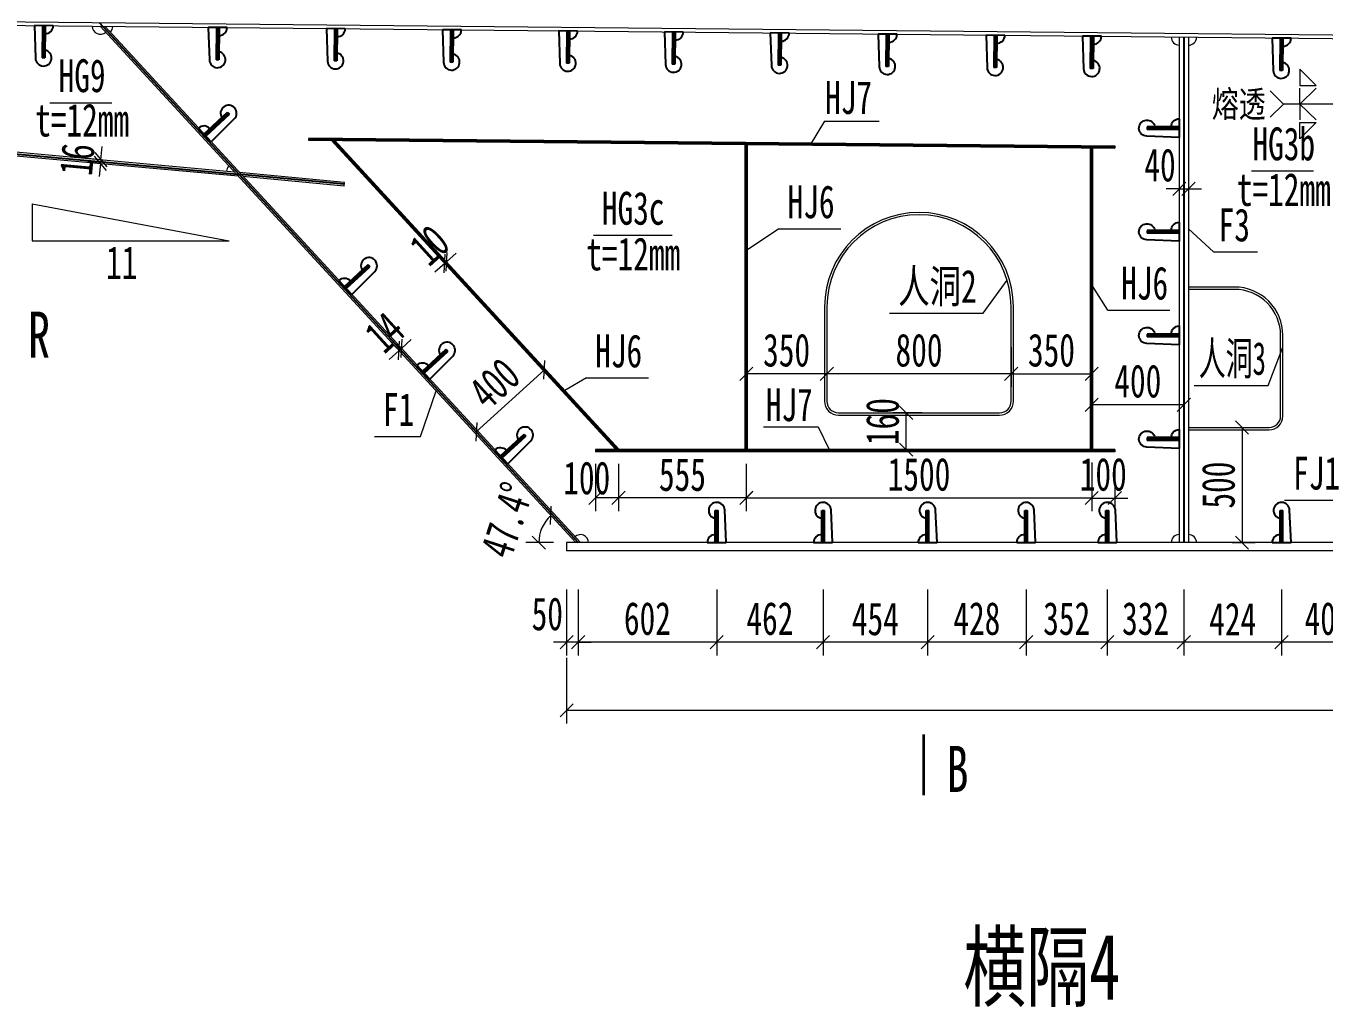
# Model space of a CAD drawing. Header units: millimetres. Extents: x -89049 to 410567, y -307459 to -100425.
# Drawn here: x 153145 to 158782, y -120466 to -116205 of the extents above; entities that cross this region are included whole.
import ezdxf
from ezdxf.enums import TextEntityAlignment as Align

# ---------------------------------------------------------------- set-up
doc = ezdxf.new("R2010")
doc.units = ezdxf.units.MM
doc.layers.get('Defpoints').update_dxf_attribs({"color": 8})
for name, color, linetype, lineweight in [('Dim', 4, 'Continuous', 15), ('文字', 7, 'Continuous', 15), ('标注线及字体', 2, 'Continuous', 15), ('粗线', 3, 'Continuous', 35), ('细实线', 4, 'Continuous', 15), ('钢板粗线', 1, 'Continuous', 25), ('钢板细线', 6, 'Continuous', 15)]:
    doc.layers.add(name, color=color, linetype=linetype, lineweight=lineweight)
doc.layers.add('Text', color=4, linetype='Continuous')
doc.styles.add('111', font='', dxfattribs={"width": 0.7})
doc.styles.add('BM_Dim', font='', dxfattribs={"width": 0.85})
doc.styles.add('SMEDI', font='', dxfattribs={"width": 0.75})
doc.styles.get('111').set_extended_font_data('仿宋_GB2312')
doc.styles.get('BM_Dim').set_extended_font_data('仿宋_GB2312')
doc.styles.get('SMEDI').set_extended_font_data('仿宋_GB2312')
doc.dimstyles.new('200', dxfattribs={"dimscale": 0, "dimtxt": 2.5, "dimasz": 1, "dimexe": 1, "dimexo": 1, "dimgap": 0.6, "dimtad": 1, "dimdec": 0, "dimdsep": 46, "dimtxsty": '111', "dimblk": 'OBLIQUE', "dimcen": 0, "dimclrd": 4, "dimclre": 4, "dimclrt": 4, "dimadec": 1, "dimazin": 2, "dimtfac": 1, "dimtdec": 0, "dimtix": 1, "dimtmove": 2, "dimatfit": 3, "dimfxl": 4, "dimfxlon": 1, "dimtolj": 1, "dimlwd": -1, "dimlwe": -1, "dimarcsym": 0})

# ---------------------------------------------------------------- blocks, each defined once
blk = doc.blocks.new('_Oblique')
at = {"color": 0, "linetype": 'ByBlock', "lineweight": -2}
blk.add_line((-0.5, -0.5), (0.5, 0.5), dxfattribs=at)
blk = doc.blocks.new('*D247')
at = {"layer": 'Defpoints', "color": 0, "transparency": 16777216}
for p in [(158173, -118449.1), (158597.1, -118449.1), (158173, -118881.4)]:
    blk.add_point(p, dxfattribs=at)
at = {"layer": '细实线', "color": 4, "transparency": 16777216}
for p, q in [((158173, -118652.8), (158173, -118938.5)), ((158597.1, -118652.8), (158597.1, -118938.5)), ((158597.1, -118881.4), (158173, -118881.4))]:
    blk.add_line(p, q, dxfattribs=at)
at = {"layer": '细实线', "color": 4, "transparency": 16777216, "xscale": 57.14285714285715, "yscale": 57.14285714285715, "zscale": 57.14285714285715, "rotation": 180}
blk.add_blockref('_Oblique', (158173, -118881.4), dxfattribs=at)
at = {"layer": '细实线', "color": 4, "transparency": 16777216, "xscale": 57.14285714285715, "yscale": 57.14285714285715, "zscale": 57.14285714285715}
blk.add_blockref('_Oblique', (158597.1, -118881.4), dxfattribs=at)
at = {"layer": '细实线', "color": 4, "transparency": 16777216, "insert": (158385.1, -118780.7), "char_height": 142.86, "attachment_point": 5, "style": '111'}
blk.add_mtext('\\A1;424', dxfattribs=at)
blk = doc.blocks.new('*D248')
at = {"layer": 'Defpoints', "color": 0, "transparency": 16777216}
for p in [(155492.9, -118444.7), (163647.5, -118485.1), (155492.9, -119177.5)]:
    blk.add_point(p, dxfattribs=at)
at = {"layer": '细实线', "color": 4, "transparency": 16777216}
for p, q in [((155492.9, -118948.9), (155492.9, -119234.7)), ((163647.5, -118948.9), (163647.5, -119234.7)), ((163647.5, -119177.5), (155492.9, -119177.5))]:
    blk.add_line(p, q, dxfattribs=at)
at = {"layer": '细实线', "color": 4, "transparency": 16777216, "xscale": 57.14285714285715, "yscale": 57.14285714285715, "zscale": 57.14285714285715, "rotation": 180}
blk.add_blockref('_Oblique', (155492.9, -119177.5), dxfattribs=at)
at = {"layer": '细实线', "color": 4, "transparency": 16777216, "xscale": 57.14285714285715, "yscale": 57.14285714285715, "zscale": 57.14285714285715}
blk.add_blockref('_Oblique', (163647.5, -119177.5), dxfattribs=at)
at = {"layer": '细实线', "color": 4, "transparency": 16777216, "insert": (159570.2, -119075.3), "char_height": 142.86, "attachment_point": 5, "style": '111'}
blk.add_mtext('\\A1;8155', dxfattribs=at)
blk = doc.blocks.new('*D249')
at = {"layer": 'Defpoints', "color": 0, "transparency": 16777216}
for p in [(155618.3, -118049.1), (155718.3, -118049.1), (155618.3, -118254.5)]:
    blk.add_point(p, dxfattribs=at)
at = {"layer": '细实线', "color": 4, "transparency": 16777216}
for p, q in [((155618.3, -118106.2), (155618.3, -118311.7)), ((155718.3, -118106.2), (155718.3, -118311.7)), ((155718.3, -118254.5), (155618.3, -118254.5))]:
    blk.add_line(p, q, dxfattribs=at)
at = {"layer": '细实线', "color": 4, "transparency": 16777216, "xscale": 57.14285714285715, "yscale": 57.14285714285715, "zscale": 57.14285714285715, "rotation": 180}
blk.add_blockref('_Oblique', (155618.3, -118254.5), dxfattribs=at)
at = {"layer": '细实线', "color": 4, "transparency": 16777216, "xscale": 57.14285714285715, "yscale": 57.14285714285715, "zscale": 57.14285714285715}
blk.add_blockref('_Oblique', (155718.3, -118254.5), dxfattribs=at)
at = {"layer": '细实线', "color": 4, "transparency": 16777216, "insert": (155580.2, -118168.8), "char_height": 142.86, "attachment_point": 5, "style": '111'}
blk.add_mtext('\\A1;100', dxfattribs=at)
blk = doc.blocks.new('*D251')
at = {"layer": 'Defpoints', "color": 0, "transparency": 16777216}
for p in [(157840.6, -118449.1), (158173, -118449.1), (157840.6, -118881.4)]:
    blk.add_point(p, dxfattribs=at)
at = {"layer": '细实线', "color": 4, "transparency": 16777216}
for p, q in [((157840.6, -118652.8), (157840.6, -118938.5)), ((158173, -118652.8), (158173, -118938.5)), ((158173, -118881.4), (157840.6, -118881.4))]:
    blk.add_line(p, q, dxfattribs=at)
at = {"layer": '细实线', "color": 4, "transparency": 16777216, "xscale": 57.14285714285715, "yscale": 57.14285714285715, "zscale": 57.14285714285715, "rotation": 180}
blk.add_blockref('_Oblique', (157840.6, -118881.4), dxfattribs=at)
at = {"layer": '细实线', "color": 4, "transparency": 16777216, "xscale": 57.14285714285715, "yscale": 57.14285714285715, "zscale": 57.14285714285715}
blk.add_blockref('_Oblique', (158173, -118881.4), dxfattribs=at)
at = {"layer": '细实线', "color": 4, "transparency": 16777216, "insert": (158006.8, -118779.2), "char_height": 142.86, "attachment_point": 5, "style": '111'}
blk.add_mtext('\\A1;332', dxfattribs=at)
blk = doc.blocks.new('12-140加劲 有过焊孔')
at = {"layer": 'Defpoints'}
blk.add_line((0, 0), (0, 140), dxfattribs=at)
at = {"layer": '钢板粗线', "color": 7}
for p, q in [((-6, 0), (-6, 140)), ((-6, 140), (6, 140)), ((6, 0), (6, 140)), ((41, 0), (35, 141.5)), ((-41, 0), (41, 0))]:
    blk.add_line(p, q, dxfattribs=at)
for centre, start, end in [((0, 140), 2.441, 260.1291), ((-6, 0), 90, 180)]:
    blk.add_arc(centre, 35, start, end, dxfattribs=at)
blk = doc.blocks.new('14-160加劲 有过焊孔')
at = {"layer": 'Defpoints'}
blk.add_line((38609.4, 31489.3), (38609.4, 31629.3), dxfattribs=at)
at = {"layer": '钢板粗线', "color": 7}
for p, q in [((38603.4, 31489.3), (38603.4, 31629.3)), ((38603.4, 31629.3), (38615.4, 31629.3)), ((38615.4, 31489.3), (38615.4, 31629.3)), ((38650.4, 31489.3), (38644.3, 31630.8)), ((38568.4, 31489.3), (38650.4, 31489.3))]:
    blk.add_line(p, q, dxfattribs=at)
for centre, start, end in [((38609.4, 31629.3), 2.441, 260.1291), ((38603.4, 31489.3), 90, 180)]:
    blk.add_arc(centre, 35, start, end, dxfattribs=at)
blk = doc.blocks.new('*D255')
at = {"layer": 'Defpoints', "color": 0, "transparency": 16777216}
for p in [(154775.5, -117605.4), (154775.9, -117626.8), (154786.3, -117617.3)]:
    blk.add_point(p, dxfattribs=at)
at = {"layer": '细实线', "color": 4, "transparency": 16777216}
for p, q in [((154765.1, -117614.9), (154726.6, -117572.6)), ((154775.5, -117605.4), (154737, -117563.2)), ((154775.5, -117605.4), (154817.7, -117567)), ((154765.1, -117614.9), (154722.9, -117653.3)), ((154765.1, -117614.9), (154775.5, -117605.4))]:
    blk.add_line(p, q, dxfattribs=at)
at = {"layer": '细实线', "color": 4, "transparency": 16777216, "xscale": 57.14285714285715, "yscale": 57.14285714285715, "zscale": 57.14285714285715}
for p, rotation in [((154765.1, -117614.9), 42.30941180397355), ((154775.5, -117605.4), 222.3094118039735)]:
    blk.add_blockref('_Oblique', p, dxfattribs=dict(at, rotation=rotation))
at = {"layer": '细实线', "color": 4, "transparency": 16777216, "insert": (154702.5, -117535.7), "char_height": 142.86, "attachment_point": 5, "rotation": 42.3094, "style": '111'}
blk.add_mtext('\\A1;14', dxfattribs=at)
blk = doc.blocks.new('*D256')
at = {"layer": 'Defpoints', "color": 0, "transparency": 16777216}
for p in [(154970.7, -117229.8), (154981.3, -117256.3), (154988.6, -117249.6)]:
    blk.add_point(p, dxfattribs=at)
at = {"layer": '细实线', "color": 4, "transparency": 16777216}
for p, q in [((154963.3, -117236.5), (154921, -117275)), ((154963.3, -117236.5), (154924.8, -117194.3)), ((154970.7, -117229.8), (154932.2, -117187.6)), ((154963.3, -117236.5), (154970.7, -117229.8)), ((154970.7, -117229.8), (155012.9, -117191.3))]:
    blk.add_line(p, q, dxfattribs=at)
at = {"layer": '细实线', "color": 4, "transparency": 16777216, "xscale": 57.14285714285715, "yscale": 57.14285714285715, "zscale": 57.14285714285715}
for p, rotation in [((154963.3, -117236.5), 42.3190985112242), ((154970.7, -117229.8), 222.3190985112242)]:
    blk.add_blockref('_Oblique', p, dxfattribs=dict(at, rotation=rotation))
at = {"layer": '细实线', "color": 4, "transparency": 16777216, "insert": (154898.1, -117157.6), "char_height": 142.86, "attachment_point": 5, "rotation": 42.3191, "style": '111'}
blk.add_mtext('\\A1;10', dxfattribs=at)
blk = doc.blocks.new('*D257')
at = {"layer": 'Defpoints', "color": 0, "transparency": 16777216}
for p in [(155396.2, -117699.1), (155437.1, -117744), (155141.4, -118013.2)]:
    blk.add_point(p, dxfattribs=at)
at = {"layer": '细实线', "color": 4, "transparency": 16777216}
for p, q in [((155398.6, -117701.7), (155357.7, -117656.8)), ((155100.5, -117968.3), (155396.2, -117699.1)), ((155103, -117971), (155062.1, -117926))]:
    blk.add_line(p, q, dxfattribs=at)
at = {"layer": '细实线', "color": 4, "transparency": 16777216, "xscale": 57.14285714285715, "yscale": 57.14285714285715, "zscale": 57.14285714285715}
for p, rotation in [((155396.2, -117699.1), 42.31909851127224), ((155100.5, -117968.3), 222.3190985112722)]:
    blk.add_blockref('_Oblique', p, dxfattribs=dict(at, rotation=rotation))
at = {"layer": '细实线', "color": 4, "transparency": 16777216, "insert": (155179.5, -117758.1), "char_height": 142.86, "attachment_point": 5, "rotation": 42.3191, "style": '111'}
blk.add_mtext('\\A1;400', dxfattribs=at)
blk = doc.blocks.new('*D259')
at = {"layer": 'Defpoints', "color": 0, "transparency": 16777216}
for p in [(153468.8, -116802.3), (153499.7, -116805.1), (153501.2, -116789.1)]:
    blk.add_point(p, dxfattribs=at)
at = {"layer": '细实线', "color": 4, "transparency": 16777216}
for p, q in [((153470.2, -116786.3), (153475.4, -116729.4)), ((153470.2, -116786.3), (153413.3, -116781.1)), ((153470.2, -116786.3), (153468.8, -116802.3)), ((153468.8, -116802.3), (153411.9, -116797.1)), ((153468.8, -116802.3), (153463.6, -116859.2))]:
    blk.add_line(p, q, dxfattribs=at)
at = {"layer": '细实线', "color": 4, "transparency": 16777216, "xscale": 57.14285714285715, "yscale": 57.14285714285715, "zscale": 57.14285714285715}
for p, rotation in [((153468.8, -116802.3), 84.7955185573073), ((153470.2, -116786.3), 264.7955185573073)]:
    blk.add_blockref('_Oblique', p, dxfattribs=dict(at, rotation=rotation))
at = {"layer": '细实线', "color": 4, "transparency": 16777216, "insert": (153367.7, -116785), "char_height": 142.86, "attachment_point": 5, "rotation": 84.7955, "style": '111'}
blk.add_mtext('\\A1;16', dxfattribs=at)
blk = doc.blocks.new('*D260')
at = {"layer": 'Defpoints', "color": 0, "transparency": 16777216}
for p in [(158173, -115534.9), (158173, -116260.7), (158597.1, -116258.2)]:
    blk.add_point(p, dxfattribs=at)
at = {"layer": '细实线', "color": 4, "transparency": 16777216}
for p, q in [((158173, -115763.5), (158173, -115477.7)), ((158597.1, -115763.5), (158597.1, -115477.7)), ((158597.1, -115534.9), (158173, -115534.9))]:
    blk.add_line(p, q, dxfattribs=at)
at = {"layer": '细实线', "color": 4, "transparency": 16777216, "xscale": 57.14285714285715, "yscale": 57.14285714285715, "zscale": 57.14285714285715, "rotation": 180}
blk.add_blockref('_Oblique', (158173, -115534.9), dxfattribs=at)
at = {"layer": '细实线', "color": 4, "transparency": 16777216, "xscale": 57.14285714285715, "yscale": 57.14285714285715, "zscale": 57.14285714285715}
blk.add_blockref('_Oblique', (158597.1, -115534.9), dxfattribs=at)
at = {"layer": '细实线', "color": 4, "transparency": 16777216, "insert": (158385.1, -115434.2), "char_height": 142.86, "attachment_point": 5, "style": '111'}
blk.add_mtext('\\A1;424', dxfattribs=at)
blk = doc.blocks.new('*D263')
at = {"layer": 'Defpoints', "color": 0, "transparency": 16777216}
for p in [(156273, -118049.1), (157773, -118044.1), (156273, -118255.3)]:
    blk.add_point(p, dxfattribs=at)
at = {"layer": '细实线', "color": 4, "transparency": 16777216}
for p, q in [((156273, -118106.2), (156273, -118312.5)), ((157773, -118101.2), (157773, -118312.5)), ((157773, -118255.3), (156273, -118255.3))]:
    blk.add_line(p, q, dxfattribs=at)
at = {"layer": '细实线', "color": 4, "transparency": 16777216, "xscale": 57.14285714285715, "yscale": 57.14285714285715, "zscale": 57.14285714285715, "rotation": 180}
blk.add_blockref('_Oblique', (156273, -118255.3), dxfattribs=at)
at = {"layer": '细实线', "color": 4, "transparency": 16777216, "xscale": 57.14285714285715, "yscale": 57.14285714285715, "zscale": 57.14285714285715}
blk.add_blockref('_Oblique', (157773, -118255.3), dxfattribs=at)
at = {"layer": '细实线', "color": 4, "transparency": 16777216, "insert": (157023, -118153.1), "char_height": 142.86, "attachment_point": 5, "style": '111'}
blk.add_mtext('\\A1;1500', dxfattribs=at)
blk = doc.blocks.new('*D264')
at = {"layer": 'Defpoints', "color": 0, "transparency": 16777216}
for p in [(157773, -118049.1), (157873, -118049.1), (157873, -118255.3)]:
    blk.add_point(p, dxfattribs=at)
at = {"layer": '细实线', "color": 4, "transparency": 16777216}
for p, q in [((157773, -118106.2), (157773, -118312.5)), ((157873, -118106.2), (157873, -118312.5)), ((157773, -118255.3), (157715.9, -118255.3)), ((157773, -118255.3), (157873, -118255.3)), ((157873, -118255.3), (157930.2, -118255.3))]:
    blk.add_line(p, q, dxfattribs=at)
at = {"layer": '细实线', "color": 4, "transparency": 16777216, "xscale": 57.14285714285715, "yscale": 57.14285714285715, "zscale": 57.14285714285715}
blk.add_blockref('_Oblique', (157773, -118255.3), dxfattribs=at)
at = {"layer": '细实线', "color": 4, "transparency": 16777216, "xscale": 57.14285714285715, "yscale": 57.14285714285715, "zscale": 57.14285714285715, "rotation": 180}
blk.add_blockref('_Oblique', (157873, -118255.3), dxfattribs=at)
at = {"layer": '细实线', "color": 4, "transparency": 16777216, "insert": (157823, -118153.1), "char_height": 142.86, "attachment_point": 5, "style": '111'}
blk.add_mtext('\\A1;100', dxfattribs=at)
blk = doc.blocks.new('*D265')
at = {"layer": 'Defpoints', "color": 0, "transparency": 16777216}
for p in [(157423, -117550), (157773, -117540.7), (157773, -117716)]:
    blk.add_point(p, dxfattribs=at)
at = {"layer": '细实线', "color": 4, "transparency": 16777216}
for p, q in [((157423, -117607.2), (157423, -117773.1)), ((157773, -117597.9), (157773, -117773.1)), ((157423, -117716), (157773, -117716))]:
    blk.add_line(p, q, dxfattribs=at)
at = {"layer": '细实线', "color": 4, "transparency": 16777216, "xscale": 57.14285714285715, "yscale": 57.14285714285715, "zscale": 57.14285714285715, "rotation": 180}
blk.add_blockref('_Oblique', (157423, -117716), dxfattribs=at)
at = {"layer": '细实线', "color": 4, "transparency": 16777216, "xscale": 57.14285714285715, "yscale": 57.14285714285715, "zscale": 57.14285714285715}
blk.add_blockref('_Oblique', (157773, -117716), dxfattribs=at)
at = {"layer": '细实线', "color": 4, "transparency": 16777216, "insert": (157598, -117613.8), "char_height": 142.86, "attachment_point": 5, "style": '111'}
blk.add_mtext('\\A1;350', dxfattribs=at)
blk = doc.blocks.new('*D266')
at = {"layer": 'Defpoints', "color": 0, "transparency": 16777216}
for p in [(156623, -117548.6), (157423, -117542.3), (156623, -117716)]:
    blk.add_point(p, dxfattribs=at)
at = {"layer": '细实线', "color": 4, "transparency": 16777216}
for p, q in [((156623, -117605.8), (156623, -117773.1)), ((157423, -117599.5), (157423, -117773.1)), ((157423, -117716), (156623, -117716))]:
    blk.add_line(p, q, dxfattribs=at)
at = {"layer": '细实线', "color": 4, "transparency": 16777216, "xscale": 57.14285714285715, "yscale": 57.14285714285715, "zscale": 57.14285714285715, "rotation": 180}
blk.add_blockref('_Oblique', (156623, -117716), dxfattribs=at)
at = {"layer": '细实线', "color": 4, "transparency": 16777216, "xscale": 57.14285714285715, "yscale": 57.14285714285715, "zscale": 57.14285714285715}
blk.add_blockref('_Oblique', (157423, -117716), dxfattribs=at)
at = {"layer": '细实线', "color": 4, "transparency": 16777216, "insert": (157023, -117613.8), "char_height": 142.86, "attachment_point": 5, "style": '111'}
blk.add_mtext('\\A1;800', dxfattribs=at)
blk = doc.blocks.new('*D267')
at = {"layer": 'Defpoints', "color": 0, "transparency": 16777216}
for p in [(156273, -117540.7), (156623, -117548.6), (156273, -117716)]:
    blk.add_point(p, dxfattribs=at)
at = {"layer": '细实线', "color": 4, "transparency": 16777216}
for p, q in [((156273, -117597.9), (156273, -117773.1)), ((156623, -117605.8), (156623, -117773.1)), ((156623, -117716), (156273, -117716))]:
    blk.add_line(p, q, dxfattribs=at)
at = {"layer": '细实线', "color": 4, "transparency": 16777216, "xscale": 57.14285714285715, "yscale": 57.14285714285715, "zscale": 57.14285714285715, "rotation": 180}
blk.add_blockref('_Oblique', (156273, -117716), dxfattribs=at)
at = {"layer": '细实线', "color": 4, "transparency": 16777216, "xscale": 57.14285714285715, "yscale": 57.14285714285715, "zscale": 57.14285714285715}
blk.add_blockref('_Oblique', (156623, -117716), dxfattribs=at)
at = {"layer": '细实线', "color": 4, "transparency": 16777216, "insert": (156448, -117613.8), "char_height": 142.86, "attachment_point": 5, "style": '111'}
blk.add_mtext('\\A1;350', dxfattribs=at)
blk = doc.blocks.new('*D268')
at = {"layer": 'Defpoints', "color": 0, "transparency": 16777216}
for p in [(157773, -117567.7), (158173, -117602.9), (157773, -117850.6)]:
    blk.add_point(p, dxfattribs=at)
at = {"layer": '细实线', "color": 4, "transparency": 16777216}
for p, q in [((157773, -117624.8), (157773, -117907.7)), ((158173, -117660.1), (158173, -117907.7)), ((158173, -117850.6), (157773, -117850.6))]:
    blk.add_line(p, q, dxfattribs=at)
at = {"layer": '细实线', "color": 4, "transparency": 16777216, "xscale": 57.14285714285715, "yscale": 57.14285714285715, "zscale": 57.14285714285715, "rotation": 180}
blk.add_blockref('_Oblique', (157773, -117850.6), dxfattribs=at)
at = {"layer": '细实线', "color": 4, "transparency": 16777216, "xscale": 57.14285714285715, "yscale": 57.14285714285715, "zscale": 57.14285714285715}
blk.add_blockref('_Oblique', (158173, -117850.6), dxfattribs=at)
at = {"layer": '细实线', "color": 4, "transparency": 16777216, "insert": (157973, -117748.3), "char_height": 142.86, "attachment_point": 5, "style": '111'}
blk.add_mtext('\\A1;400', dxfattribs=at)
blk = doc.blocks.new('*D4692')
at = {"layer": 'Defpoints', "color": 0, "transparency": 16777216}
for p in [(-6077.2, 541.5), (-6077.2, -181.2), (-5673.1, -185.2)]:
    blk.add_point(p, dxfattribs=at)
at = {"layer": '细实线', "color": 4, "transparency": 16777216}
for p, q in [((-6077.2, 312.9), (-6077.2, 598.7)), ((-5673.1, 312.9), (-5673.1, 598.7)), ((-5673.1, 541.5), (-6077.2, 541.5))]:
    blk.add_line(p, q, dxfattribs=at)
at = {"layer": '细实线', "color": 4, "transparency": 16777216, "xscale": 57.14285714285715, "yscale": 57.14285714285715, "zscale": 57.14285714285715, "rotation": 180}
blk.add_blockref('_Oblique', (-6077.2, 541.5), dxfattribs=at)
at = {"layer": '细实线', "color": 4, "transparency": 16777216, "xscale": 57.14285714285715, "yscale": 57.14285714285715, "zscale": 57.14285714285715}
blk.add_blockref('_Oblique', (-5673.1, 541.5), dxfattribs=at)
at = {"layer": '细实线', "color": 4, "transparency": 16777216, "insert": (-5875.2, 643.7), "char_height": 142.86, "attachment_point": 5, "style": '111'}
blk.add_mtext('\\A1;404', dxfattribs=at)
blk = doc.blocks.new('*D4695')
at = {"layer": 'Defpoints', "color": 0, "transparency": 16777216}
for p in [(-6077.2, -2372.1), (-5673.1, -2372.1), (-6077.2, -2804.4)]:
    blk.add_point(p, dxfattribs=at)
at = {"layer": '细实线', "color": 4, "transparency": 16777216}
for p, q in [((-6077.2, -2575.8), (-6077.2, -2861.5)), ((-5673.1, -2575.8), (-5673.1, -2861.5)), ((-5673.1, -2804.4), (-6077.2, -2804.4))]:
    blk.add_line(p, q, dxfattribs=at)
at = {"layer": '细实线', "color": 4, "transparency": 16777216, "xscale": 57.14285714285715, "yscale": 57.14285714285715, "zscale": 57.14285714285715, "rotation": 180}
blk.add_blockref('_Oblique', (-6077.2, -2804.4), dxfattribs=at)
at = {"layer": '细实线', "color": 4, "transparency": 16777216, "xscale": 57.14285714285715, "yscale": 57.14285714285715, "zscale": 57.14285714285715}
blk.add_blockref('_Oblique', (-5673.1, -2804.4), dxfattribs=at)
at = {"layer": '细实线', "color": 4, "transparency": 16777216, "insert": (-5875.2, -2702.2), "char_height": 142.86, "attachment_point": 5, "style": '111'}
blk.add_mtext('\\A1;404', dxfattribs=at)
blk = doc.blocks.new('全融透2')
at = {"layer": 'Dim'}
blk.add_line((0, 0), (-4.479, 0), dxfattribs=at)
for points in [[(-3.227, 2.645), (-3.227, 1.414), (-1.995, 1.414)], [(-3.227, -2.645), (-3.227, -1.414), (-1.995, -1.414)]]:
    blk.add_lwpolyline(points, close=True, dxfattribs=at)
for points in [[(-5.479, 1), (-4.479, 0), (-5.479, -1)], [(-1.995, 1.206), (-3.227, 0), (-3.227, 1.206)], [(-1.995, -1.206), (-3.227, 0), (-3.227, -1.206)]]:
    blk.add_lwpolyline(points, dxfattribs=at)
at = {"layer": 'Text', "style": 'SMEDI', "width": 0.75}
blk.add_text('熔透', height=2, dxfattribs=at).set_placement((-9.923, 0), align=Align.MIDDLE_LEFT)
blk = doc.blocks.new('*D269')
at = {"layer": 'Defpoints', "color": 0, "transparency": 16777216}
for p in [(157774, -115534.9), (157774, -116213.4), (158173, -116260.7)]:
    blk.add_point(p, dxfattribs=at)
at = {"layer": '细实线', "color": 4, "transparency": 16777216}
for p, q in [((157774, -115763.5), (157774, -115477.7)), ((158173, -115763.5), (158173, -115477.7)), ((158173, -115534.9), (157774, -115534.9))]:
    blk.add_line(p, q, dxfattribs=at)
at = {"layer": '细实线', "color": 4, "transparency": 16777216, "xscale": 57.14285714285715, "yscale": 57.14285714285715, "zscale": 57.14285714285715, "rotation": 180}
blk.add_blockref('_Oblique', (157774, -115534.9), dxfattribs=at)
at = {"layer": '细实线', "color": 4, "transparency": 16777216, "xscale": 57.14285714285715, "yscale": 57.14285714285715, "zscale": 57.14285714285715}
blk.add_blockref('_Oblique', (158173, -115534.9), dxfattribs=at)
at = {"layer": '细实线', "color": 4, "transparency": 16777216, "insert": (157973.5, -115432.6), "char_height": 142.86, "attachment_point": 5, "style": '111'}
blk.add_mtext('\\A1;399', dxfattribs=at)
blk = doc.blocks.new('*D277')
at = {"layer": 'Defpoints', "color": 0, "transparency": 16777216}
for p in [(157488.1, -118449.1), (157840.6, -118449.1), (157488.1, -118881.4)]:
    blk.add_point(p, dxfattribs=at)
at = {"layer": '细实线', "color": 4, "transparency": 16777216}
for p, q in [((157488.1, -118652.8), (157488.1, -118938.5)), ((157840.6, -118652.8), (157840.6, -118938.5)), ((157840.6, -118881.4), (157488.1, -118881.4))]:
    blk.add_line(p, q, dxfattribs=at)
at = {"layer": '细实线', "color": 4, "transparency": 16777216, "xscale": 57.14285714285715, "yscale": 57.14285714285715, "zscale": 57.14285714285715, "rotation": 180}
blk.add_blockref('_Oblique', (157488.1, -118881.4), dxfattribs=at)
at = {"layer": '细实线', "color": 4, "transparency": 16777216, "xscale": 57.14285714285715, "yscale": 57.14285714285715, "zscale": 57.14285714285715}
blk.add_blockref('_Oblique', (157840.6, -118881.4), dxfattribs=at)
at = {"layer": '细实线', "color": 4, "transparency": 16777216, "insert": (157664.3, -118779.2), "char_height": 142.86, "attachment_point": 5, "style": '111'}
blk.add_mtext('\\A1;352', dxfattribs=at)
blk = doc.blocks.new('*D278')
at = {"layer": 'Defpoints', "color": 0, "transparency": 16777216}
for p in [(157060.2, -118449.1), (157488.1, -118449.1), (157060.2, -118881.4)]:
    blk.add_point(p, dxfattribs=at)
at = {"layer": '细实线', "color": 4, "transparency": 16777216}
for p, q in [((157060.2, -118652.8), (157060.2, -118938.5)), ((157488.1, -118652.8), (157488.1, -118938.5)), ((157488.1, -118881.4), (157060.2, -118881.4))]:
    blk.add_line(p, q, dxfattribs=at)
at = {"layer": '细实线', "color": 4, "transparency": 16777216, "xscale": 57.14285714285715, "yscale": 57.14285714285715, "zscale": 57.14285714285715, "rotation": 180}
blk.add_blockref('_Oblique', (157060.2, -118881.4), dxfattribs=at)
at = {"layer": '细实线', "color": 4, "transparency": 16777216, "xscale": 57.14285714285715, "yscale": 57.14285714285715, "zscale": 57.14285714285715}
blk.add_blockref('_Oblique', (157488.1, -118881.4), dxfattribs=at)
at = {"layer": '细实线', "color": 4, "transparency": 16777216, "insert": (157274.1, -118779.2), "char_height": 142.86, "attachment_point": 5, "style": '111'}
blk.add_mtext('\\A1;428', dxfattribs=at)
blk = doc.blocks.new('*D279')
at = {"layer": 'Defpoints', "color": 0, "transparency": 16777216}
for p in [(156606.4, -118449.1), (157060.2, -118449.1), (156606.4, -118881.4)]:
    blk.add_point(p, dxfattribs=at)
at = {"layer": '细实线', "color": 4, "transparency": 16777216}
for p, q in [((156606.4, -118652.8), (156606.4, -118938.5)), ((157060.2, -118652.8), (157060.2, -118938.5)), ((157060.2, -118881.4), (156606.4, -118881.4))]:
    blk.add_line(p, q, dxfattribs=at)
at = {"layer": '细实线', "color": 4, "transparency": 16777216, "xscale": 57.14285714285715, "yscale": 57.14285714285715, "zscale": 57.14285714285715, "rotation": 180}
blk.add_blockref('_Oblique', (156606.4, -118881.4), dxfattribs=at)
at = {"layer": '细实线', "color": 4, "transparency": 16777216, "xscale": 57.14285714285715, "yscale": 57.14285714285715, "zscale": 57.14285714285715}
blk.add_blockref('_Oblique', (157060.2, -118881.4), dxfattribs=at)
at = {"layer": '细实线', "color": 4, "transparency": 16777216, "insert": (156833.3, -118780.7), "char_height": 142.86, "attachment_point": 5, "style": '111'}
blk.add_mtext('\\A1;454', dxfattribs=at)
blk = doc.blocks.new('*D280')
at = {"layer": 'Defpoints', "color": 0, "transparency": 16777216}
for p in [(155492.9, -118449.1), (155542.9, -118449.1), (155492.9, -118881.4)]:
    blk.add_point(p, dxfattribs=at)
at = {"layer": '细实线', "color": 4, "transparency": 16777216}
for p, q in [((155492.9, -118652.8), (155492.9, -118938.5)), ((155542.9, -118652.8), (155542.9, -118938.5)), ((155492.9, -118881.4), (155435.8, -118881.4)), ((155542.9, -118881.4), (155492.9, -118881.4)), ((155542.9, -118881.4), (155600, -118881.4))]:
    blk.add_line(p, q, dxfattribs=at)
at = {"layer": '细实线', "color": 4, "transparency": 16777216, "xscale": 57.14285714285715, "yscale": 57.14285714285715, "zscale": 57.14285714285715}
blk.add_blockref('_Oblique', (155492.9, -118881.4), dxfattribs=at)
at = {"layer": '细实线', "color": 4, "transparency": 16777216, "xscale": 57.14285714285715, "yscale": 57.14285714285715, "zscale": 57.14285714285715, "rotation": 180}
blk.add_blockref('_Oblique', (155542.9, -118881.4), dxfattribs=at)
at = {"layer": '细实线', "color": 4, "transparency": 16777216, "insert": (155408.9, -118759), "char_height": 142.86, "attachment_point": 5, "style": '111'}
blk.add_mtext('\\A1;50', dxfattribs=at)
blk = doc.blocks.new('*D281')
at = {"layer": 'Defpoints', "color": 0, "transparency": 16777216}
for p in [(155718.3, -118049.1), (156273, -118049.1), (155718.3, -118254.5)]:
    blk.add_point(p, dxfattribs=at)
at = {"layer": '细实线', "color": 4, "transparency": 16777216}
for p, q in [((155718.3, -118106.2), (155718.3, -118311.7)), ((156273, -118106.2), (156273, -118311.7)), ((156273, -118254.5), (155718.3, -118254.5))]:
    blk.add_line(p, q, dxfattribs=at)
at = {"layer": '细实线', "color": 4, "transparency": 16777216, "xscale": 57.14285714285715, "yscale": 57.14285714285715, "zscale": 57.14285714285715, "rotation": 180}
blk.add_blockref('_Oblique', (155718.3, -118254.5), dxfattribs=at)
at = {"layer": '细实线', "color": 4, "transparency": 16777216, "xscale": 57.14285714285715, "yscale": 57.14285714285715, "zscale": 57.14285714285715}
blk.add_blockref('_Oblique', (156273, -118254.5), dxfattribs=at)
at = {"layer": '细实线', "color": 4, "transparency": 16777216, "insert": (155995.7, -118153.9), "char_height": 142.86, "attachment_point": 5, "style": '111'}
blk.add_mtext('\\A1;555', dxfattribs=at)
blk = doc.blocks.new('*D436')
at = {"layer": 'Defpoints', "color": 0, "transparency": 16777216}
for p in [(158153, -116857.5), (158193, -116864.8), (158193, -116912.4)]:
    blk.add_point(p, dxfattribs=at)
at = {"layer": '细实线', "color": 4, "transparency": 16777216}
for p, q in [((158153, -116912.4), (158095.9, -116912.4)), ((158153, -116912.4), (158153, -116969.5)), ((158153, -116912.4), (158193, -116912.4)), ((158193, -116912.4), (158193, -116969.5)), ((158193, -116912.4), (158250.2, -116912.4))]:
    blk.add_line(p, q, dxfattribs=at)
at = {"layer": '细实线', "color": 4, "transparency": 16777216, "xscale": 57.14285714285715, "yscale": 57.14285714285715, "zscale": 57.14285714285715}
blk.add_blockref('_Oblique', (158153, -116912.4), dxfattribs=at)
at = {"layer": '细实线', "color": 4, "transparency": 16777216, "xscale": 57.14285714285715, "yscale": 57.14285714285715, "zscale": 57.14285714285715, "rotation": 180}
blk.add_blockref('_Oblique', (158193, -116912.4), dxfattribs=at)
at = {"layer": '细实线', "color": 4, "transparency": 16777216, "insert": (158069.5, -116810.1), "char_height": 142.86, "attachment_point": 5, "style": '111'}
blk.add_mtext('\\A1;40', dxfattribs=at)
blk = doc.blocks.new('*D437')
at = {"layer": 'Defpoints', "color": 0, "transparency": 16777216}
for p in [(156144.5, -118449.1), (156606.4, -118449.1), (156144.5, -118881.4)]:
    blk.add_point(p, dxfattribs=at)
at = {"layer": '细实线', "color": 4, "transparency": 16777216}
for p, q in [((156144.5, -118652.8), (156144.5, -118938.5)), ((156606.4, -118652.8), (156606.4, -118938.5)), ((156606.4, -118881.4), (156144.5, -118881.4))]:
    blk.add_line(p, q, dxfattribs=at)
at = {"layer": '细实线', "color": 4, "transparency": 16777216, "xscale": 57.14285714285715, "yscale": 57.14285714285715, "zscale": 57.14285714285715, "rotation": 180}
blk.add_blockref('_Oblique', (156144.5, -118881.4), dxfattribs=at)
at = {"layer": '细实线', "color": 4, "transparency": 16777216, "xscale": 57.14285714285715, "yscale": 57.14285714285715, "zscale": 57.14285714285715}
blk.add_blockref('_Oblique', (156606.4, -118881.4), dxfattribs=at)
at = {"layer": '细实线', "color": 4, "transparency": 16777216, "insert": (156375.5, -118779.2), "char_height": 142.86, "attachment_point": 5, "style": '111'}
blk.add_mtext('\\A1;462', dxfattribs=at)
blk = doc.blocks.new('*D438')
at = {"layer": 'Defpoints', "color": 0, "transparency": 16777216}
for p in [(155542.9, -118449.1), (156144.5, -118449.1), (155542.9, -118881.4)]:
    blk.add_point(p, dxfattribs=at)
at = {"layer": '细实线', "color": 4, "transparency": 16777216}
for p, q in [((155542.9, -118652.8), (155542.9, -118938.5)), ((156144.5, -118652.8), (156144.5, -118938.5)), ((156144.5, -118881.4), (155542.9, -118881.4))]:
    blk.add_line(p, q, dxfattribs=at)
at = {"layer": '细实线', "color": 4, "transparency": 16777216, "xscale": 57.14285714285715, "yscale": 57.14285714285715, "zscale": 57.14285714285715, "rotation": 180}
blk.add_blockref('_Oblique', (155542.9, -118881.4), dxfattribs=at)
at = {"layer": '细实线', "color": 4, "transparency": 16777216, "xscale": 57.14285714285715, "yscale": 57.14285714285715, "zscale": 57.14285714285715}
blk.add_blockref('_Oblique', (156144.5, -118881.4), dxfattribs=at)
at = {"layer": '细实线', "color": 4, "transparency": 16777216, "insert": (155843.7, -118779.2), "char_height": 142.86, "attachment_point": 5, "style": '111'}
blk.add_mtext('\\A1;602', dxfattribs=at)
blk = doc.blocks.new('*D546')
at = {"layer": 'Defpoints', "color": 0, "transparency": 16777216}
for p in [(158325.3, -117949.1), (158325.3, -118449.1), (158425.7, -118449.1)]:
    blk.add_point(p, dxfattribs=at)
at = {"layer": '细实线', "color": 4, "transparency": 16777216}
for p, q in [((158382.5, -117949.1), (158482.8, -117949.1)), ((158425.7, -117949.1), (158425.7, -118449.1)), ((158382.5, -118449.1), (158482.8, -118449.1))]:
    blk.add_line(p, q, dxfattribs=at)
at = {"layer": '细实线', "color": 4, "transparency": 16777216, "xscale": 57.14285714285715, "yscale": 57.14285714285715, "zscale": 57.14285714285715}
for p, rotation in [((158425.7, -117949.1), 90), ((158425.7, -118449.1), 270)]:
    blk.add_blockref('_Oblique', p, dxfattribs=dict(at, rotation=rotation))
at = {"layer": '细实线', "color": 4, "transparency": 16777216, "insert": (158323.4, -118199.1), "char_height": 142.86, "attachment_point": 5, "rotation": 90, "style": '111'}
blk.add_mtext('\\A1;500', dxfattribs=at)
blk = doc.blocks.new('*D552')
at = {"layer": 'Defpoints', "color": 0, "transparency": 16777216}
for p in [(156967.1, -117885.2), (157094, -117885.2), (157094, -118045.2)]:
    blk.add_point(p, dxfattribs=at)
at = {"layer": '细实线', "color": 4, "transparency": 16777216}
for p, q in [((157036.9, -117885.2), (156910, -117885.2)), ((156967.1, -118045.2), (156967.1, -117885.2)), ((157036.9, -118045.2), (156910, -118045.2))]:
    blk.add_line(p, q, dxfattribs=at)
at = {"layer": '细实线', "color": 4, "transparency": 16777216, "xscale": 57.14285714285715, "yscale": 57.14285714285715, "zscale": 57.14285714285715}
for p, rotation in [((156967.1, -117885.2), 90), ((156967.1, -118045.2), 270)]:
    blk.add_blockref('_Oblique', p, dxfattribs=dict(at, rotation=rotation))
at = {"layer": '细实线', "color": 4, "transparency": 16777216, "insert": (156864.9, -117923.3), "char_height": 142.86, "attachment_point": 5, "rotation": 90, "style": '111'}
blk.add_mtext('\\A1;160', dxfattribs=at)
blk = doc.blocks.new('*D561')
at = {"layer": 'Defpoints', "color": 0, "transparency": 16777216}
for p in [(153477.7, -116217.3), (155374.6, -118421.2), (155492.9, -118449.1), (155533.4, -118449.1), (162606.3, -118449.1)]:
    blk.add_point(p, dxfattribs=at)
at = {"layer": '细实线', "color": 4, "transparency": 16777216}
blk.add_line((155435.8, -118449.1), (155315.1, -118449.1), dxfattribs=at)
blk.add_arc((155533.4, -118449.1), 161.2, 132.6489, 180, dxfattribs=at)
at = {"layer": '细实线', "color": 4, "transparency": 16777216, "xscale": 57.14285714285715, "yscale": 57.14285714285715, "zscale": 57.14285714285715}
for p, rotation in [((155424.2, -118330.5), 42.64891912976118), ((155372.2, -118449.1), 270)]:
    blk.add_blockref('_Oblique', p, dxfattribs=dict(at, rotation=rotation))
at = {"layer": '细实线', "color": 4, "transparency": 16777216, "insert": (155234.7, -118351.2), "char_height": 142.857, "attachment_point": 5, "rotation": 71.8543, "style": '111'}
blk.add_mtext('\\A1;47.4%%d', dxfattribs=at)
blk = doc.blocks.new('fff')
at = {"layer": '细实线'}
blk.add_line((-6064.8, -2187.3), (-5796, -2187.3), dxfattribs=at)
at = {"layer": '细实线', "rotation": 179.4262908401}
blk.add_blockref('12-140加劲 有过焊孔', (-6077.2, -181.2), dxfattribs=at)
at = {"layer": '细实线', "color": 8, "xscale": 57.1428571428572, "yscale": 57.1428571428572, "zscale": 57.1428571428572}
blk.add_blockref('全融透2', (-5813.1, -467.4), dxfattribs=at)
at = {"layer": '钢板细线', "rotation": 359.9999999999936}
blk.add_blockref('12-140加劲 有过焊孔', (-6077.2, -2372.1), dxfattribs=at)
at = {"layer": '文字', "style": 'BM_Dim', "width": 0.7}
blk.add_text('FJ1', height=142.86, dxfattribs=at).set_placement((-5925.3, -2184.2), align=Align.BOTTOM_CENTER)
at = {"layer": '细实线'}
for base, p1, p2, picture, middle in [((-6077.2, 541.5), (-5673.1, -185.2), (-6077.2, -181.2), '*D4692', (-5875.2, 643.7)), ((-6077.2, -2804.4), (-5673.1, -2372.1), (-6077.2, -2372.1), '*D4695', (-5875.2, -2702.2))]:
    dim = blk.add_linear_dim(base=base, p1=p1, p2=p2, dimstyle='200', override={"dimscale": 57.142857, "dimblk": 'Oblique'}, dxfattribs=at)
    dim.commit()
    dim.dimension.update_dxf_attribs({"geometry": picture, "text_midpoint": middle})

msp = doc.modelspace()

# ---------------------------------------------------------------- linework, layer by layer
at = {"layer": 'Defpoints'}
for p, q in [((153462.7, -116190.7), (155542.9, -118449.1)), ((151152.2, -116583.2), (154079.3, -116849.8)), ((154472.8, -116696.9), (155718.3, -118049.1)), ((154527.3, -116892.7), (154079.3, -116849.8))]:
    msp.add_line(p, q, dxfattribs=at)
at = {"layer": 'Defpoints', "color": 8}
for p, q in [((158173, -116253.9), (158173, -118449.1)), ((156273, -118049.1), (156273, -116714.9)), ((157773, -118049.1), (157773, -116730.1)), ((157873, -118049.1), (155618.3, -118049.1))]:
    msp.add_line(p, q, dxfattribs=at)
at = {"layer": 'Defpoints', "color": 8, "elevation": 0}
msp.add_lwpolyline([(154372.8, -116695.9), (157873, -116730.9)], dxfattribs=at)
at = {"layer": '粗线'}
msp.add_line((157043.6, -119545.9), (157043.6, -119282.6), dxfattribs=at)
at = {"layer": '细实线'}
for p, q in [((153249.4, -116538.6), (153518.2, -116538.6)), ((156612.2, -116618.4), (156550.1, -116721.2)), ((156612.2, -116618.4), (156850.1, -116618.4)), ((158467.2, -116834.5), (158735.9, -116834.5)), ((153172.3, -116978.1), (154027.9, -117138.1)), ((153172.3, -116978.1), (153172.3, -117138.1)), ((155608.9, -117114.3), (155951.7, -117114.3)), ((156414.7, -117086), (156278.3, -117177.8)), ((156414.7, -117086), (156683.5, -117086)), ((158301.4, -117186.6), (158193, -117087)), ((153172.3, -117138.1), (154027.9, -117138.1)), ((158301.4, -117186.6), (158493, -117186.6)), ((157301.4, -117453.1), (157405.9, -117309.3)), ((157843.1, -117439.1), (157778, -117337.4)), ((156895.4, -117453.1), (157301.4, -117453.1)), ((157843.1, -117439.1), (158111.9, -117439.1)), ((158538.9, -117766.3), (158603, -117600.1)), ((155579.2, -117733.7), (155485.2, -117788.6)), ((155579.2, -117733.7), (155847.9, -117733.7)), ((154857.7, -117987.9), (154926, -117789.7)), ((158217.7, -117766.3), (158538.9, -117766.3)), ((156347.2, -117946.5), (156585.1, -117946.5)), ((156585.1, -117946.5), (156633, -118044.1)), ((154658.1, -117987.9), (154857.7, -117987.9))]:
    msp.add_line(p, q, dxfattribs=at)
at = {"layer": '钢板细线'}
for p, q in [((153468, -116206.8), (155533.4, -118449.1)), ((153487.2, -116207), (155552.4, -118449.1)), ((151164.2, -116576.3), (154050.5, -116839.2)), ((151164.2, -116592.3), (154066.6, -116856.7)), ((154372.8, -116690.9), (154372.7, -116700.9)), ((154470.5, -116701.9), (155706.9, -118044.1)), ((154484.3, -116702), (155720.5, -118044.1)), ((156268, -118044.1), (156268, -116719.9)), ((156278, -118044.1), (156278, -116720)), ((157873.1, -116725.9), (157873, -116735.9)), ((157768, -118044.1), (157768, -116735.1)), ((157778, -118044.1), (157778, -116735.2)), ((155618.3, -118044.1), (155618.3, -118054.1)), ((157873, -118044.1), (155618.3, -118044.1)), ((157873, -118054.1), (155618.3, -118054.1)), ((157873, -118044.1), (157873, -118054.1)), ((163647.5, -118449.1), (155492.9, -118449.1)), ((155492.9, -118449.1), (155492.9, -118485.1)), ((163647.5, -118485.1), (155492.9, -118485.1))]:
    msp.add_line(p, q, dxfattribs=at)
at = {"layer": '钢板细线', "color": 3}
for p, q in [((158153, -116253.7), (158153, -118449.1)), ((158193, -116254.1), (158193, -118449.1))]:
    msp.add_line(p, q, dxfattribs=at)
at = {"layer": '钢板细线', "color": 7}
for p, q in [((154528.1, -116884.8), (154071.2, -116841)), ((154526.5, -116900.7), (154087.5, -116858.7)), ((154526.5, -116900.7), (154528.1, -116884.8))]:
    msp.add_line(p, q, dxfattribs=at)
at = {"layer": '钢板细线', "elevation": 0}
for points in [[(151102.2, -116167.1), (159836.3, -116254.6), (164674.4, -116182)], [(151102.2, -116183.1), (159836.3, -116270.6), (164674.4, -116198)], [(154372.7, -116700.9), (157873, -116735.9)], [(154372.8, -116690.9), (157873.1, -116725.9)]]:
    msp.add_lwpolyline(points, dxfattribs=at)
at = {"layer": '钢板细线'}
for points in [[(156673, -117895.2), (157373, -117895.2, 0.414214), (157433, -117835.2), (157433, -117425.2, 1), (156613, -117425.2), (156613, -117835.2, 0.414214)], [(156673, -117885.2), (157373, -117885.2, 0.414214), (157423, -117835.2), (157423, -117425.2, 1), (156623, -117425.2), (156623, -117835.2, 0.414214)]]:
    msp.add_lwpolyline(points, format="xyb", close=True, dxfattribs=at)
at = {"layer": '钢板细线', "elevation": 0}
for points in [[(158193, -117959.1), (158543, -117959.1, 0.414214), (158603, -117899.1), (158603, -117549.1, 0.414214), (158393, -117339.1), (158193, -117339.1)], [(158193, -117949.1), (158543, -117949.1, 0.414214), (158593, -117899.1), (158593, -117549.1, 0.414214), (158393, -117349.1), (158193, -117349.1)]]:
    msp.add_lwpolyline(points, format="xyb", dxfattribs=at)
at = {"layer": '钢板细线'}
for centre, start, end in [((153468, -116206.8), 179.4263, 312.3094), ((153487.2, -116207), 312.3094, 359.4263), ((158153, -116253.7), 179.4263, 270), ((158193, -116254.1), 270, 359.4263), ((154050.5, -116839.2), 132.6489, 174.8359), ((155552.4, -118449.1), 0, 132.5863), ((158153, -118449.1), 90, 180), ((158193, -118449.1), 0, 90)]:
    msp.add_arc(centre, 35, start, end, dxfattribs=at)

# ---------------------------------------------------------------- block references
at = {"layer": '细实线'}
msp.add_blockref('fff', (164674.4, -116077), dxfattribs=at)
at = {"layer": '细实线', "rotation": 179.4262908401}
for p in [(153222.7, -116204.3), (153977.9, -116211.9), (154490.8, -116217), (154994.8, -116222.1), (155499.5, -116227.1), (155958.5, -116231.7), (156418.3, -116236.3), (156886.6, -116241), (157355, -116245.7), (157774, -116249.9)]:
    msp.add_blockref('12-140加劲 有过焊孔', p, dxfattribs=at)
at = {"layer": '钢板细线'}
for name, p, rotation in [('14-160加劲 有过焊孔', (104603.1, -109615.3), 312.6489191297555), ('14-160加劲 有过焊孔', (105212.8, -110277.3), 312.648919129774), ('14-160加劲 有过焊孔', (105551.6, -110645), 312.6489191297598), ('14-160加劲 有过焊孔', (105890.3, -111012.8), 312.6489191297598), ('12-140加劲 有过焊孔', (156144.5, -118449.1), 359.9999999999936), ('12-140加劲 有过焊孔', (156606.4, -118449.1), 359.9999999999936), ('12-140加劲 有过焊孔', (157060.2, -118449.1), 359.9999999999936), ('12-140加劲 有过焊孔', (157488.1, -118449.1), 359.9999999999936), ('12-140加劲 有过焊孔', (157840.6, -118449.1), 359.9999999999936)]:
    msp.add_blockref(name, p, dxfattribs=dict(at, rotation=rotation))
at = {"layer": '钢板细线', "xscale": -1, "rotation": 89.99999999999984}
for p in [(189642.3, -78039.7), (189642.3, -78489.7), (189642.3, -78939.7), (189642.3, -79389.7)]:
    msp.add_blockref('14-160加劲 有过焊孔', p, dxfattribs=at)

# ---------------------------------------------------------------- texts
at = {"layer": '文字', "style": 'BM_Dim'}
for s, width, p in [('HG9', 0.7, (153389, -116535.6)), ('HJ7', 0.7, (156717.1, -116630.1)), ('t=12mm', 0.7, (153389, -116728.4)), ('HG3b', 0.7, (158606.7, -116831.5)), ('HJ6', 0.7, (156554.3, -117083)), ('t=12mm', 0.7, (158606.7, -117029.9)), ('HG3c', 0.7, (155781.9, -117111.2)), ('F3', 0.7, (158391.8, -117183.5)), ('11', 0.7, (153561, -117347.4)), ('t=12mm', 0.7, (155781.9, -117309.6)), ('人洞2', 0.7, (157103, -117450)), ('HJ6', 0.7, (158002.6, -117436)), ('HJ6', 0.7, (155718.7, -117730.6)), ('人洞3', 0.6, (158383.6, -117763.3)), ('F1', 0.7, (154763, -117984.8)), ('HJ7', 0.7, (156459.7, -117964.2))]:
    msp.add_text(s, height=142.86, dxfattribs=dict(at, width=width)).set_placement(p, align=Align.BOTTOM_CENTER)
at = {"layer": '文字', "style": 'BM_Dim', "width": 0.7}
for s, p in [('R', (153202.1, -117646)), ('B', (157190.3, -119531.6))]:
    msp.add_text(s, height=200, dxfattribs=at).set_placement(p, align=Align.CENTER)
at = {"layer": '标注线及字体', "style": '111', "width": 0.7}
msp.add_text('横隔4', height=285.71, dxfattribs=at).set_placement((157556.3, -120285.9), align=Align.MIDDLE)

# ---------------------------------------------------------------- dimensions: what is measured, and where the dimension line sits
at = {"layer": '细实线'}
for base, p1, p2, override, picture, middle in [((157774, -115534.9), (158173, -116260.7), (157774, -116213.4), {"dimscale": 57.142857, "dimblk": 'Oblique'}, '*D269', (157973.5, -115432.6)), ((158173, -115534.9), (158597.1, -116258.2), (158173, -116260.7), {"dimscale": 57.142857, "dimblk": 'Oblique'}, '*D260', (158385.1, -115434.2)), ((156273, -117716), (156623, -117548.6), (156273, -117540.7), {"dimscale": 57.142857, "dimblk": 'Oblique'}, '*D267', (156448, -117613.8)), ((156623, -117716), (157423, -117542.3), (156623, -117548.6), {"dimscale": 57.142857, "dimblk": 'Oblique'}, '*D266', (157023, -117613.8)), ((157773, -117850.6), (158173, -117602.9), (157773, -117567.7), {"dimscale": 57.142857, "dimblk": 'Oblique'}, '*D268', (157973, -117748.3)), ((155718.3, -118254.5), (156273, -118049.1), (155718.3, -118049.1), {"dimscale": 57.142857, "dimblk": 'Oblique'}, '*D281', (155995.7, -118153.9)), ((156273, -118255.3), (157773, -118044.1), (156273, -118049.1), {"dimscale": 57.142857, "dimblk": 'Oblique'}, '*D263', (157023, -118153.1)), ((157873, -118255.3), (157773, -118049.1), (157873, -118049.1), {"dimscale": 57.142857, "dimblk": 'Oblique'}, '*D264', (157823, -118153.1)), ((155492.9, -119177.5), (163647.5, -118485.1), (155492.9, -118444.7), {"dimscale": 57.142857, "dimtxsty": '111', "dimblk": 'Oblique'}, '*D248', (159570.2, -119075.3)), ((155542.9, -118881.4), (156144.5, -118449.1), (155542.9, -118449.1), {"dimscale": 57.142857, "dimtxsty": '111', "dimblk": 'Oblique'}, '*D438', (155843.7, -118779.2)), ((156144.5, -118881.4), (156606.4, -118449.1), (156144.5, -118449.1), {"dimscale": 57.142857, "dimtxsty": '111', "dimblk": 'Oblique'}, '*D437', (156375.5, -118779.2)), ((156606.4, -118881.4), (157060.2, -118449.1), (156606.4, -118449.1), {"dimscale": 57.142857, "dimtxsty": '111', "dimblk": 'Oblique'}, '*D279', (156833.3, -118780.7)), ((157060.2, -118881.4), (157488.1, -118449.1), (157060.2, -118449.1), {"dimscale": 57.142857, "dimblk": 'Oblique'}, '*D278', (157274.1, -118779.2)), ((157488.1095, -118881.4011), (157840.5707, -118449.062), (157488.1095, -118449.062), {"dimscale": 57.142857, "dimtxsty": '111', "dimblk": 'Oblique'}, '*D277', (157664.3401, -118779.1618)), ((157840.6, -118881.4), (158173, -118449.1), (157840.6, -118449.1), {"dimscale": 57.142857, "dimblk": 'Oblique'}, '*D251', (158006.8, -118779.2)), ((158173, -118881.4), (158597.1, -118449.1), (158173, -118449.1), {"dimscale": 57.142857, "dimtxsty": '111', "dimblk": 'Oblique'}, '*D247', (158385.1, -118780.7))]:
    dim = msp.add_linear_dim(base=base, p1=p1, p2=p2, dimstyle='200', override=override, dxfattribs=at)
    dim.commit()
    dim.dimension.update_dxf_attribs({"geometry": picture, "text_midpoint": middle})
dim = msp.add_angular_dim_2l(base=(155374.6, -118421.2), line1=((153477.7, -116217.3), (155533.4, -118449.1)), line2=((162606.3, -118449.1), (155492.9, -118449.1)), dimstyle='200', override={"dimscale": 57.142857, "dimblk": 'Oblique'}, dxfattribs=at)
dim.commit()
dim.dimension.update_dxf_attribs({"geometry": '*D561', "text_midpoint": (155234.7, -118351.2), "dimtype": 162})
for p1, p2, distance, picture, middle in [((153501.2, -116789.1), (153499.7, -116805.1), -31.1, '*D259', (153367.7, -116785)), ((154981.3, -117256.3), (154988.6, -117249.6), 26.7, '*D256', (154898.1, -117157.6)), ((154775.9, -117626.8), (154786.3, -117617.3), 16.1, '*D255', (154702.5, -117535.7)), ((155141.4, -118013.2), (155437.1, -117744), 60.7, '*D257', (155179.5, -117758.1))]:
    dim = msp.add_aligned_dim(p1=p1, p2=p2, distance=distance, dimstyle='200', override={"dimscale": 57.142857, "dimblk": 'Oblique'}, dxfattribs=at)
    dim.commit()
    dim.dimension.update_dxf_attribs({"geometry": picture, "text_midpoint": middle})
for base, p1, p2, picture, middle in [((158193, -116912.4), (158153, -116857.5), (158193, -116864.8), '*D436', (158069.5, -116810.1)), ((155618.3, -118254.5), (155718.3, -118049.1), (155618.3, -118049.1), '*D249', (155580.2, -118168.8)), ((155492.9, -118881.4), (155542.9, -118449.1), (155492.9, -118449.1), '*D280', (155408.9, -118759))]:
    dim = msp.add_linear_dim(base=base, p1=p1, p2=p2, dimstyle='200', override={"dimscale": 57.142857, "dimblk": 'Oblique'}, dxfattribs=at)
    dim.commit()
    dim.dimension.update_dxf_attribs({"geometry": picture, "text_midpoint": middle, "dimtype": 160})
for base, p1, p2, angle, picture, middle in [((157773, -117716), (157423, -117550), (157773, -117540.7), 180, '*D265', (157598, -117613.8)), ((158425.7, -118449.1), (158325.3, -117949.1), (158325.3, -118449.1), 90, '*D546', (158323.4, -118199.1))]:
    dim = msp.add_linear_dim(base=base, p1=p1, p2=p2, angle=angle, dimstyle='200', override={"dimscale": 57.142857, "dimblk": 'Oblique'}, dxfattribs=at)
    dim.commit()
    dim.dimension.update_dxf_attribs({"geometry": picture, "text_midpoint": middle})
dim = msp.add_linear_dim(base=(156967.1, -117885.2), p1=(157094, -118045.2), p2=(157094, -117885.2), angle=90, dimstyle='200', override={"dimscale": 57.142857, "dimblk": 'Oblique'}, dxfattribs=at)
dim.commit()
dim.dimension.update_dxf_attribs({"geometry": '*D552', "text_midpoint": (156864.9, -117923.3), "dimtype": 160})

doc.saveas('drawing.dxf')
